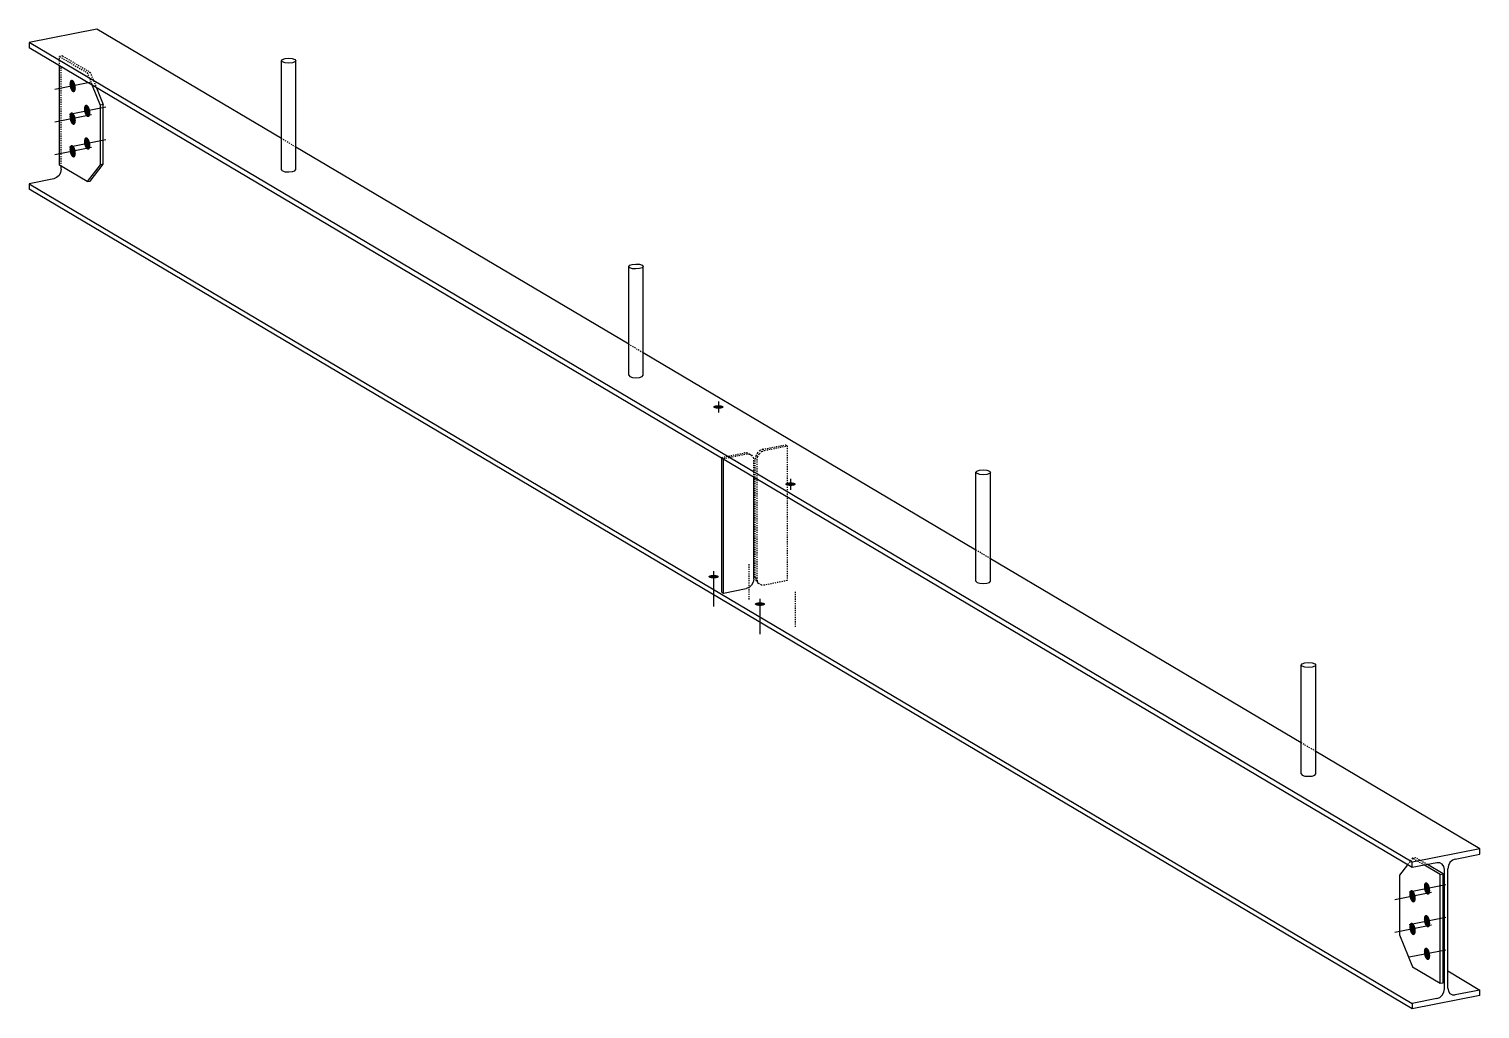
# Model space of a CAD drawing. Header units: millimetres. Extents: x 29 to 27119, y 7 to 1721.
# Drawn here: x 29 to 2536, y 29 to 1721 of the extents above; entities that cross this region are included whole.
import ezdxf

# ---------------------------------------------------------------- set-up
doc = ezdxf.new("R2010")
doc.units = ezdxf.units.MM
doc.linetypes.add('DXK_LINE_DOT2', pattern=[3.9198, 1.9599, -1.9599])
doc.layers.add('STÅL', color=7, linetype='Continuous')

msp = doc.modelspace()

# ---------------------------------------------------------------- hatches: boundary and pattern name
at = {"layer": 'STÅL', "linetype": 'Continuous'}
for points in [[(109.3, 1624), (109.6, 1621.7), (109.7, 1619.5), (109.6, 1617.5), (109.2, 1615.7), (108.6, 1614.2), (107.8, 1613.1), (106.9, 1612.4), (105.8, 1612.2), (104.7, 1612.4), (103.5, 1613.2), (102.4, 1614.3), (101.4, 1615.9), (100.4, 1617.7), (99.7, 1619.8), (99.1, 1622), (98.8, 1624.3), (98.7, 1626.5), (98.9, 1628.5), (99.2, 1630.4), (99.8, 1631.9), (100.6, 1633), (101.6, 1633.6), (102.6, 1633.9), (103.8, 1633.6), (104.9, 1632.9), (106, 1631.7), (107.1, 1630.2), (108, 1628.3), (108.7, 1626.2)], [(134.3, 1581), (134.6, 1578.7), (134.7, 1576.5), (134.6, 1574.5), (134.2, 1572.7), (133.6, 1571.2), (132.8, 1570.1), (131.9, 1569.4), (130.8, 1569.2), (129.7, 1569.4), (128.5, 1570.2), (127.4, 1571.3), (126.4, 1572.9), (125.4, 1574.7), (124.7, 1576.8), (124.1, 1579), (123.8, 1581.3), (123.7, 1583.5), (123.9, 1585.5), (124.2, 1587.4), (124.8, 1588.9), (125.6, 1590), (126.6, 1590.6), (127.6, 1590.8), (128.8, 1590.6), (129.9, 1589.9), (131, 1588.7), (132.1, 1587.2), (133, 1585.3), (133.7, 1583.2)], [(109.3, 1567.6), (109.6, 1565.4), (109.7, 1563.2), (109.6, 1561.1), (109.2, 1559.3), (108.6, 1557.8), (107.8, 1556.7), (106.9, 1556), (105.8, 1555.8), (104.7, 1556.1), (103.5, 1556.8), (102.4, 1557.9), (101.4, 1559.5), (100.4, 1561.3), (99.7, 1563.4), (99.1, 1565.6), (98.8, 1567.9), (98.7, 1570.1), (98.9, 1572.2), (99.2, 1574), (99.8, 1575.5), (100.6, 1576.6), (101.6, 1577.3), (102.6, 1577.5), (103.8, 1577.2), (104.9, 1576.5), (106, 1575.3), (107.1, 1573.8), (108, 1571.9), (108.7, 1569.9)], [(134.3, 1524.6), (134.6, 1522.4), (134.7, 1520.2), (134.6, 1518.1), (134.2, 1516.3), (133.6, 1514.8), (132.8, 1513.7), (131.9, 1513), (130.8, 1512.8), (129.7, 1513.1), (128.5, 1513.8), (127.4, 1514.9), (126.4, 1516.5), (125.4, 1518.3), (124.7, 1520.4), (124.1, 1522.6), (123.8, 1524.9), (123.7, 1527.1), (123.9, 1529.2), (124.2, 1531), (124.8, 1532.5), (125.6, 1533.6), (126.6, 1534.3), (127.6, 1534.5), (128.8, 1534.2), (129.9, 1533.5), (131, 1532.3), (132.1, 1530.8), (133, 1528.9), (133.7, 1526.9)], [(109.3, 1511.3), (109.6, 1509), (109.7, 1506.8), (109.6, 1504.7), (109.2, 1502.9), (108.6, 1501.4), (107.8, 1500.3), (106.9, 1499.6), (105.8, 1499.4), (104.7, 1499.7), (103.5, 1500.4), (102.4, 1501.6), (101.4, 1503.1), (100.4, 1504.9), (99.7, 1507), (99.1, 1509.2), (98.8, 1511.5), (98.7, 1513.7), (98.9, 1515.8), (99.2, 1517.6), (99.8, 1519.1), (100.6, 1520.2), (101.6, 1520.9), (102.6, 1521.1), (103.8, 1520.8), (104.9, 1520.1), (106, 1518.9), (107.1, 1517.4), (108, 1515.6), (108.7, 1513.5)], [(1219.9, 1065.6), (1218.1, 1065.6), (1216.3, 1065.8), (1214.6, 1066.2), (1213.2, 1066.6), (1212.1, 1067.1), (1211.4, 1067.7), (1211, 1068.3), (1211, 1069), (1211.4, 1069.6), (1212.1, 1070.2), (1213.2, 1070.7), (1214.6, 1071.1), (1216.3, 1071.5), (1218.1, 1071.7), (1219.9, 1071.7), (1221.8, 1071.7), (1223.6, 1071.5), (1225.2, 1071.1), (1226.6, 1070.7), (1227.7, 1070.2), (1228.5, 1069.6), (1228.9, 1069), (1228.9, 1068.3), (1228.5, 1067.7), (1227.7, 1067.1), (1226.6, 1066.6), (1225.2, 1066.2), (1223.6, 1065.8), (1221.8, 1065.6)], [(1344.6, 932.2), (1342.7, 932.3), (1340.9, 932.5), (1339.3, 932.8), (1337.9, 933.2), (1336.8, 933.8), (1336, 934.3), (1335.6, 935), (1335.6, 935.6), (1336, 936.2), (1336.8, 936.8), (1337.9, 937.4), (1339.3, 937.8), (1340.9, 938.1), (1342.7, 938.3), (1344.6, 938.4), (1346.5, 938.3), (1348.2, 938.1), (1349.9, 937.8), (1351.3, 937.4), (1352.4, 936.8), (1353.1, 936.2), (1353.5, 935.6), (1353.5, 935), (1353.1, 934.3), (1352.4, 933.8), (1351.3, 933.2), (1349.9, 932.8), (1348.2, 932.5), (1346.5, 932.3)], [(1211.7, 772.4), (1209.8, 772.5), (1208, 772.7), (1206.4, 773), (1205, 773.4), (1203.9, 774), (1203.1, 774.6), (1202.7, 775.2), (1202.7, 775.8), (1203.1, 776.5), (1203.9, 777), (1205, 777.6), (1206.4, 778), (1208, 778.3), (1209.8, 778.5), (1211.7, 778.6), (1213.6, 778.5), (1215.3, 778.3), (1217, 778), (1218.4, 777.6), (1219.5, 777), (1220.2, 776.5), (1220.6, 775.8), (1220.6, 775.2), (1220.2, 774.6), (1219.5, 774), (1218.4, 773.4), (1217, 773), (1215.3, 772.7), (1213.6, 772.5)], [(1291.7, 725), (1289.8, 725.1), (1288, 725.3), (1286.4, 725.6), (1285, 726.1), (1283.9, 726.6), (1283.1, 727.2), (1282.7, 727.8), (1282.7, 728.4), (1283.1, 729.1), (1283.9, 729.6), (1285, 730.2), (1286.4, 730.6), (1288, 730.9), (1289.8, 731.1), (1291.7, 731.2), (1293.6, 731.1), (1295.3, 730.9), (1297, 730.6), (1298.4, 730.2), (1299.5, 729.6), (1300.2, 729.1), (1300.6, 728.4), (1300.6, 727.8), (1300.2, 727.2), (1299.5, 726.6), (1298.4, 726.1), (1297, 725.6), (1295.3, 725.3), (1293.6, 725.1)], [(2424.3, 224.4), (2424.6, 222.2), (2424.7, 220), (2424.6, 217.9), (2424.2, 216.1), (2423.6, 214.6), (2422.8, 213.5), (2421.9, 212.8), (2420.8, 212.6), (2419.7, 212.9), (2418.5, 213.6), (2417.4, 214.7), (2416.4, 216.3), (2415.4, 218.1), (2414.7, 220.2), (2414.1, 222.4), (2413.8, 224.7), (2413.7, 226.9), (2413.9, 229), (2414.2, 230.8), (2414.8, 232.3), (2415.6, 233.4), (2416.6, 234.1), (2417.6, 234.3), (2418.8, 234), (2419.9, 233.3), (2421, 232.1), (2422.1, 230.6), (2423, 228.7), (2423.7, 226.6)], [(2449.3, 237.8), (2449.6, 235.5), (2449.7, 233.3), (2449.6, 231.3), (2449.2, 229.5), (2448.6, 228), (2447.8, 226.9), (2446.9, 226.2), (2445.8, 226), (2444.7, 226.2), (2443.5, 227), (2442.4, 228.1), (2441.4, 229.7), (2440.4, 231.5), (2439.7, 233.6), (2439.1, 235.8), (2438.8, 238.1), (2438.7, 240.3), (2438.9, 242.3), (2439.2, 244.2), (2439.8, 245.7), (2440.6, 246.8), (2441.6, 247.4), (2442.6, 247.6), (2443.8, 247.4), (2444.9, 246.7), (2446, 245.5), (2447.1, 244), (2448, 242.1), (2448.7, 240)], [(2424.3, 168), (2424.6, 165.8), (2424.7, 163.6), (2424.6, 161.5), (2424.2, 159.7), (2423.6, 158.2), (2422.8, 157.1), (2421.9, 156.4), (2420.8, 156.2), (2419.7, 156.5), (2418.5, 157.2), (2417.4, 158.4), (2416.4, 159.9), (2415.4, 161.7), (2414.7, 163.8), (2414.1, 166), (2413.8, 168.3), (2413.7, 170.5), (2413.9, 172.6), (2414.2, 174.4), (2414.8, 175.9), (2415.6, 177), (2416.6, 177.7), (2417.6, 177.9), (2418.8, 177.6), (2419.9, 176.9), (2421, 175.7), (2422.1, 174.2), (2423, 172.3), (2423.7, 170.3)], [(2449.3, 181.4), (2449.6, 179.2), (2449.7, 176.9), (2449.6, 174.9), (2449.2, 173.1), (2448.6, 171.6), (2447.8, 170.5), (2446.9, 169.8), (2445.8, 169.6), (2444.7, 169.9), (2443.5, 170.6), (2442.4, 171.7), (2441.4, 173.3), (2440.4, 175.1), (2439.7, 177.2), (2439.1, 179.4), (2438.8, 181.7), (2438.7, 183.9), (2438.9, 186), (2439.2, 187.8), (2439.8, 189.3), (2440.6, 190.4), (2441.6, 191.1), (2442.6, 191.3), (2443.8, 191), (2444.9, 190.3), (2446, 189.1), (2447.1, 187.6), (2448, 185.7), (2448.7, 183.6)], [(2449.3, 125), (2449.6, 122.8), (2449.7, 120.6), (2449.6, 118.5), (2449.2, 116.7), (2448.6, 115.2), (2447.8, 114.1), (2446.9, 113.4), (2445.8, 113.2), (2444.7, 113.5), (2443.5, 114.2), (2442.4, 115.4), (2441.4, 116.9), (2440.4, 118.7), (2439.7, 120.8), (2439.1, 123), (2438.8, 125.3), (2438.7, 127.5), (2438.9, 129.6), (2439.2, 131.4), (2439.8, 132.9), (2440.6, 134), (2441.6, 134.7), (2442.6, 134.9), (2443.8, 134.6), (2444.9, 133.9), (2446, 132.7), (2447.1, 131.2), (2448, 129.3), (2448.7, 127.3)]]:
    msp.add_hatch(color=96, dxfattribs=at).paths.add_polyline_path(points)

# ---------------------------------------------------------------- linework, layer by layer
at = {"layer": 'STÅL', "color": 2, "linetype": 'Continuous'}
for p, q in [((145.7, 1721.4), (28.8, 1698.3)), ((464.9, 1532.3), (145.7, 1721.4)), ((2418.8, 282.5), (28.8, 1698.3)), ((28.8, 1698.3), (28.8, 1688.8)), ((2418.8, 272.9), (28.8, 1688.8)), ((81.7, 1486), (81.7, 1657.4)), ((464.9, 1666.6), (466.6, 1668.8)), ((466.7, 1664.5), (464.9, 1666.6)), ((464.9, 1478.7), (464.9, 1666.6)), ((466.6, 1668.8), (471.1, 1670.4)), ((471.3, 1663), (466.7, 1664.5)), ((471.1, 1670.4), (477.4, 1671)), ((477.5, 1662.4), (471.3, 1663)), ((477.4, 1671), (483.6, 1670.4)), ((483.8, 1663), (477.5, 1662.4)), ((483.6, 1670.4), (488.2, 1668.8)), ((488.3, 1664.6), (483.8, 1663)), ((488.2, 1668.8), (489.9, 1666.7)), ((489.9, 1666.7), (488.3, 1664.6)), ((489.9, 1478.8), (489.9, 1666.7)), ((138, 1624.1), (151.7, 1590.2)), ((145.4, 1619.7), (156.9, 1591.2)), ((156.9, 1591.2), (151.7, 1590.2)), ((151.7, 1590.2), (151.7, 1486.8)), ((156.9, 1487.8), (156.9, 1591.2)), ((1064.9, 1176.9), (489.9, 1517.5)), ((129.2, 1457.9), (81.7, 1486)), ((84.4, 1479.3), (83.4, 1473.7)), ((84.4, 1479.3), (84.4, 1484.4)), ((151.7, 1486.8), (129.2, 1457.9)), ((134.4, 1458.9), (156.9, 1487.8)), ((156.9, 1487.8), (151.7, 1486.8)), ((71.4, 1462.6), (28.8, 1454.2)), ((28.8, 1454.2), (2418.8, 38.4)), ((28.8, 1454.2), (28.8, 1444.6)), ((76.4, 1464.7), (71.4, 1462.6)), ((80.6, 1468.6), (76.4, 1464.7)), ((83.4, 1473.7), (80.6, 1468.6)), ((129.2, 1457.9), (134.4, 1458.9)), ((466.7, 1476.6), (464.9, 1478.7)), ((466.7, 1476.6), (471.3, 1475)), ((471.3, 1475), (477.5, 1474.5)), ((477.5, 1474.5), (483.8, 1475.1)), ((483.8, 1475.1), (488.3, 1476.6)), ((488.3, 1476.6), (489.9, 1478.8)), ((2418.8, 28.8), (28.8, 1444.6)), ((1064.9, 1311.2), (1066.6, 1313.4)), ((1066.7, 1309.1), (1064.9, 1311.2)), ((1064.9, 1123.3), (1064.9, 1311.2)), ((1066.6, 1313.4), (1071.1, 1314.9)), ((1071.3, 1307.5), (1066.7, 1309.1)), ((1071.1, 1314.9), (1077.4, 1315.5)), ((1077.5, 1307), (1071.3, 1307.5)), ((1077.4, 1315.5), (1083.6, 1315)), ((1083.8, 1307.6), (1077.5, 1307)), ((1083.6, 1315), (1088.2, 1313.4)), ((1088.3, 1309.1), (1083.8, 1307.6)), ((1088.2, 1313.4), (1089.9, 1311.3)), ((1089.9, 1311.3), (1088.3, 1309.1)), ((1089.9, 1123.3), (1089.9, 1311.3)), ((1664.9, 821.4), (1089.9, 1162.1)), ((1064.9, 1123.3), (1066.7, 1121.1)), ((1066.7, 1121.1), (1071.3, 1119.6)), ((1071.3, 1119.6), (1077.5, 1119)), ((1077.5, 1119), (1083.8, 1119.6)), ((1083.8, 1119.6), (1088.3, 1121.2)), ((1088.3, 1121.2), (1089.9, 1123.3)), ((1225.9, 748.8), (1225.9, 979.6)), ((1228.9, 747.1), (1228.9, 977.8)), ((1664.9, 955.8), (1666.6, 957.9)), ((1666.7, 953.6), (1664.9, 955.8)), ((1664.9, 767.8), (1664.9, 955.8)), ((1666.6, 957.9), (1671.1, 959.5)), ((1671.3, 952.1), (1666.7, 953.6)), ((1671.1, 959.5), (1677.4, 960.1)), ((1677.4, 960.1), (1683.6, 959.5)), ((1683.6, 959.5), (1688.2, 958)), ((1688.3, 953.7), (1683.8, 952.1)), ((1688.2, 958), (1689.9, 955.8)), ((1689.9, 955.8), (1688.3, 953.7)), ((1689.9, 767.9), (1689.9, 955.8)), ((1280.9, 771.4), (1280.9, 947)), ((1677.5, 951.5), (1671.3, 952.1)), ((1683.8, 952.1), (1677.5, 951.5)), ((2226.9, 488.5), (1689.9, 806.6)), ((1228.9, 747.1), (1267.9, 754.8)), ((1272.9, 756.8), (1267.9, 754.8)), ((1277.1, 760.7), (1272.9, 756.8)), ((1279.9, 765.8), (1277.1, 760.7)), ((1280.9, 771.4), (1279.9, 765.8)), ((1664.9, 767.8), (1666.7, 765.7)), ((1666.7, 765.7), (1671.3, 764.1)), ((1671.3, 764.1), (1677.5, 763.6)), ((1677.5, 763.6), (1683.8, 764.2)), ((1683.8, 764.2), (1688.3, 765.7)), ((1688.3, 765.7), (1689.9, 767.9)), ((1225.9, 748.8), (1228.9, 747.1)), ((2233.1, 626.6), (2239.4, 627.2)), ((2239.4, 627.2), (2245.6, 626.6)), ((2226.9, 622.8), (2228.6, 625)), ((2228.7, 620.7), (2226.9, 622.8)), ((2226.9, 434.9), (2226.9, 622.8)), ((2228.6, 625), (2233.1, 626.6)), ((2233.3, 619.2), (2228.7, 620.7)), ((2239.5, 618.6), (2233.3, 619.2)), ((2245.8, 619.2), (2239.5, 618.6)), ((2245.6, 626.6), (2250.2, 625)), ((2250.3, 620.8), (2245.8, 619.2)), ((2250.2, 625), (2251.9, 622.9)), ((2251.9, 622.9), (2250.3, 620.8)), ((2251.9, 435), (2251.9, 622.9)), ((2535.7, 305.6), (2251.9, 473.7)), ((2226.9, 434.9), (2228.7, 432.8)), ((2228.7, 432.8), (2233.3, 431.2)), ((2233.3, 431.2), (2239.5, 430.7)), ((2239.5, 430.7), (2245.8, 431.2)), ((2245.8, 431.2), (2250.3, 432.8)), ((2250.3, 432.8), (2251.9, 435)), ((2535.7, 305.6), (2418.8, 282.5)), ((2535.7, 296), (2535.7, 305.6)), ((2410.4, 277.9), (2396.7, 260.2)), ((2418.8, 272.9), (2418.8, 282.5)), ((2461.4, 281.3), (2418.8, 272.9)), ((2466.7, 261.1), (2439.7, 277.1)), ((2471.9, 262.1), (2444.9, 278.1)), ((2466.4, 281.3), (2461.4, 281.3)), ((2470.6, 279), (2466.4, 281.3)), ((2473.4, 275), (2470.6, 279)), ((2481.1, 276.5), (2480.1, 270.9)), ((2483.9, 281.7), (2481.1, 276.5)), ((2488.1, 285.6), (2483.9, 281.7)), ((2493.1, 287.6), (2488.1, 285.6)), ((2493.1, 287.6), (2535.7, 296)), ((2396.7, 260.2), (2396.7, 156.9)), ((2466.7, 261.1), (2471.9, 262.1)), ((2466.7, 73.1), (2466.7, 261.1)), ((2471.9, 74.2), (2471.9, 262.1)), ((2474.4, 269.8), (2473.4, 275)), ((2474.4, 63.5), (2474.4, 269.8)), ((2480.1, 64.6), (2480.1, 270.9)), ((2396.7, 156.9), (2419.2, 101.3)), ((2419.2, 101.3), (2466.7, 73.1)), ((2480.1, 94.4), (2535.7, 61.5)), ((2535.7, 51.9), (2418.8, 28.8)), ((2466.4, 48.9), (2470.6, 52.7)), ((2466.7, 73.1), (2471.9, 74.2)), ((2470.6, 52.7), (2473.4, 57.9)), ((2473.4, 57.9), (2474.4, 63.5)), ((2480.1, 64.6), (2481.1, 59.4)), ((2481.1, 59.4), (2483.9, 55.4)), ((2483.9, 55.4), (2488.1, 53.1)), ((2488.1, 53.1), (2493.1, 53.1)), ((2535.7, 61.5), (2493.1, 53.1)), ((2535.7, 51.9), (2535.7, 61.5)), ((2461.4, 46.8), (2418.8, 38.4)), ((2418.8, 38.4), (2418.8, 28.8)), ((2461.4, 46.8), (2466.4, 48.9))]:
    msp.add_line(p, q, dxfattribs=at)
at = {"layer": 'STÅL', "color": 7, "linetype": 'DXK_LINE_DOT2'}
for p, q in [((86.9, 1675), (81.7, 1673.9)), ((81.7, 1673.9), (129.2, 1645.8)), ((81.7, 1657.4), (81.7, 1673.9)), ((84.4, 1484.4), (84.4, 1655.8)), ((86.9, 1675), (134.4, 1646.8)), ((129.2, 1645.8), (134.4, 1646.8)), ((129.2, 1645.8), (138, 1624.1)), ((134.4, 1646.8), (145.4, 1619.7)), ((489.9, 1517.5), (464.9, 1532.3)), ((1089.9, 1162.1), (1064.9, 1176.9)), ((1296.6, 995.5), (1335.6, 1003.2)), ((1335.6, 1003.2), (1338.6, 1001.4)), ((1225.9, 981.5), (1264.9, 989.2)), ((1225.9, 979.6), (1225.9, 981.5)), ((1225.9, 981.5), (1228.9, 979.7)), ((1228.9, 979.7), (1267.9, 987.4)), ((1228.9, 977.8), (1228.9, 979.7)), ((1269.9, 989.1), (1264.9, 989.2)), ((1267.9, 987.4), (1272.9, 987.3)), ((1274.1, 986.9), (1269.9, 989.1)), ((1272.9, 987.3), (1277.1, 985.1)), ((1274.1, 986.9), (1277.1, 985.1)), ((1277.1, 985.1), (1279.9, 981.1)), ((1279.9, 981.1), (1280.9, 975.9)), ((1284.6, 984.4), (1283.6, 978.8)), ((1283.6, 774.3), (1283.6, 978.8)), ((1287.4, 989.5), (1284.6, 984.4)), ((1286.6, 977), (1287.6, 982.6)), ((1291.6, 993.4), (1287.4, 989.5)), ((1287.6, 982.6), (1290.4, 987.7)), ((1290.4, 987.7), (1294.6, 991.6)), ((1296.6, 995.5), (1291.6, 993.4)), ((1294.6, 991.6), (1299.6, 993.7)), ((1299.6, 993.7), (1338.6, 1001.4)), ((1338.6, 1001.4), (1338.6, 768.7)), ((1280.9, 947), (1280.9, 975.9)), ((1286.6, 772.6), (1286.6, 977)), ((1689.9, 806.6), (1664.9, 821.4)), ((1283.6, 774.3), (1284.6, 769.1)), ((1284.6, 769.1), (1287.4, 765.1)), ((1287.6, 767.4), (1286.6, 772.6)), ((1287.4, 765.1), (1290.4, 763.3)), ((1290.4, 763.3), (1287.6, 767.4)), ((1294.6, 761.1), (1290.4, 763.3)), ((1299.6, 761), (1294.6, 761.1)), ((1338.6, 768.7), (1299.6, 761)), ((2251.9, 473.7), (2226.9, 488.5)), ((2419.2, 289.2), (2410.4, 277.9)), ((2419.2, 289.2), (2424.4, 290.2)), ((2439.7, 277.1), (2419.2, 289.2)), ((2444.9, 278.1), (2424.4, 290.2))]:
    msp.add_line(p, q, dxfattribs=at)
at = {"layer": 'STÅL', "color": 96, "linetype": 'Continuous'}
for p, q in [((136.8, 1629.4), (73.6, 1617)), ((161.8, 1586.4), (98.6, 1574)), ((136.8, 1573.1), (73.6, 1560.6)), ((161.8, 1530.1), (98.6, 1517.6)), ((136.8, 1516.7), (73.6, 1504.2)), ((1219.9, 1078), (1219.9, 1059.1)), ((1344.6, 944.7), (1344.6, 925.7)), ((1211.7, 784.9), (1211.7, 723.8)), ((1291.7, 737.5), (1291.7, 676.4)), ((2451.8, 229.9), (2388.6, 217.4)), ((2476.8, 243.2), (2413.6, 230.8)), ((2476.8, 186.9), (2413.6, 174.4)), ((2451.8, 173.5), (2388.6, 161)), ((2476.8, 130.5), (2413.6, 118))]:
    msp.add_line(p, q, dxfattribs=at)
at = {"layer": 'STÅL', "color": 96, "linetype": 'DXK_LINE_DOT2'}
for p, q in [((1272.3, 796.9), (1272.3, 735.8)), ((1352.3, 749.5), (1352.3, 688.4))]:
    msp.add_line(p, q, dxfattribs=at)

doc.saveas('drawing.dxf')
